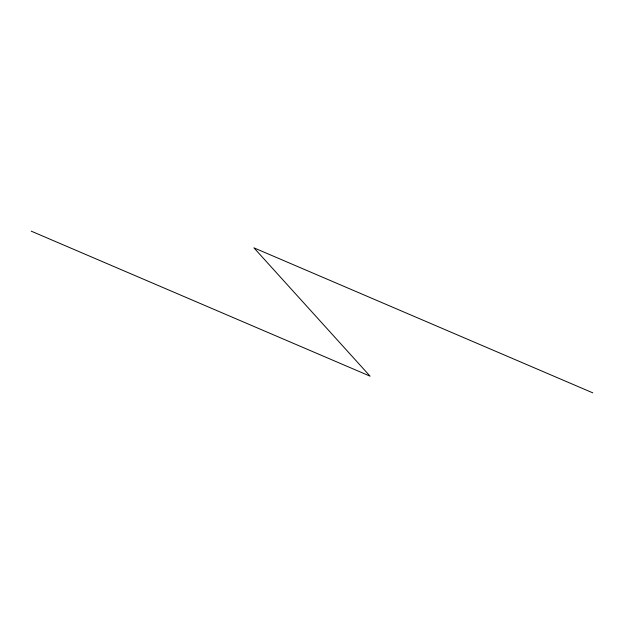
<?xml version="1.0" encoding="UTF-8"?>
<svg xmlns="http://www.w3.org/2000/svg" width="624" height="624" viewBox="0 0 624 624"><rect width="100%" height="100%" fill="white"/><g stroke="black" fill="none" stroke-linecap="round" stroke-linejoin="round"><path stroke-width="0.94" d="M592.8 392.855L253.913 247.829L370.087 376.171L31.2 231.145"/></g></svg>
